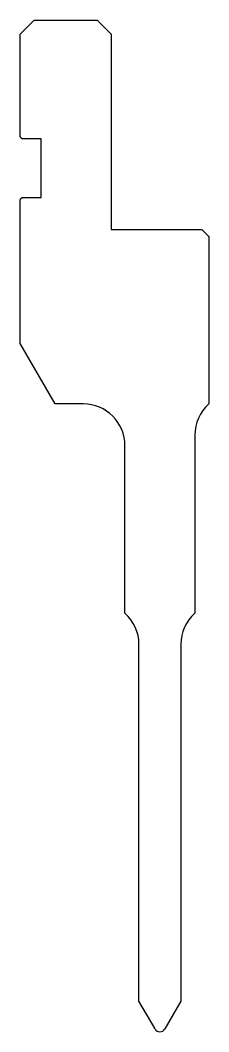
# Model space of a CAD drawing. Header units: metres. Extents: x 77 to 104, y 93 to 238.
import ezdxf

# ---------------------------------------------------------------- set-up
doc = ezdxf.new("R2010")
doc.units = ezdxf.units.M

msp = doc.modelspace()

# ---------------------------------------------------------------- linework, layer by layer
for p, q in [((78.665589, 238.068008), (76.665589, 236.068008)), ((78.665589, 238.068008), (87.665589, 238.068008)), ((89.665589, 236.068008), (87.665589, 238.068008)), ((76.665589, 221.368008), (76.665589, 236.068008)), ((89.665589, 236.068008), (89.665589, 208.068008)), ((76.665589, 221.368008), (76.965589, 221.068008)), ((79.665589, 221.068008), (76.965589, 221.068008)), ((79.665589, 212.668008), (79.665589, 221.068008)), ((76.965589, 212.668008), (76.665589, 212.368008)), ((76.665589, 191.728262), (76.665589, 212.368008)), ((76.965589, 212.668008), (79.665589, 212.668008)), ((89.665589, 208.068008), (102.665589, 208.068008)), ((103.665589, 207.068008), (102.665589, 208.068008)), ((103.665589, 207.068008), (103.665589, 183.068144)), ((81.665589, 183.068008), (76.665589, 191.728262)), ((85.665589, 183.068008), (81.665589, 183.068008)), ((101.665589, 178.596008), (101.665589, 153.068008)), ((91.665589, 153.068008), (91.665589, 177.068008)), ((93.665589, 97.464161), (93.665589, 148.595872)), ((99.665589, 148.595872), (99.665589, 97.464161)), ((95.972769, 93.468008), (93.665589, 97.464161)), ((99.665589, 97.464161), (97.35841, 93.468008))]:
    msp.add_line(p, q)
for centre, radius, start, end in [((85.665589, 177.068008), 6, 0, 90), ((107.665589, 178.596008), 6, 131.810315, 180), ((87.665589, 148.595872), 6, 0, 48.189685), ((105.665589, 148.595872), 6, 131.810315, 180), ((96.665589, 93.868008), 0.8, 210, 330)]:
    msp.add_arc(centre, radius, start, end)

doc.saveas('drawing.dxf')
